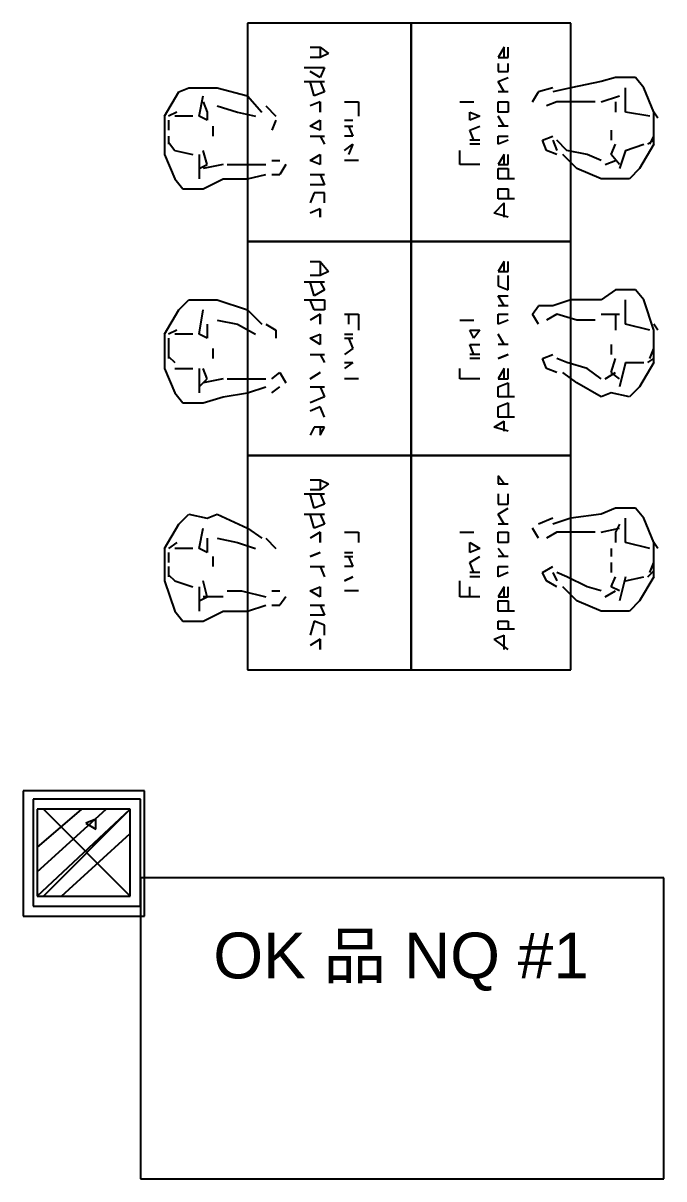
# Model space of a CAD drawing. Header units: millimetres. Extents: x 5 to 415, y 48 to 251.
# Drawn here: x 77.84 to 83.43, y 162.56 to 172.65 of the extents above; entities that cross this region are included whole.
import ezdxf

# ---------------------------------------------------------------- set-up
doc = ezdxf.new("R2010")
doc.units = ezdxf.units.MM
doc.layers.add('P', color=7, linetype='Continuous')
doc.layers.add('T', color=7, linetype='Continuous')

msp = doc.modelspace()

# ---------------------------------------------------------------- linework, layer by layer
at = {"layer": 'P'}
for points in [[(81.227, 172.649), (79.798, 172.649)], [(79.798, 172.649), (79.798, 170.744)], [(81.227, 170.744), (81.227, 172.649)], [(82.621, 172.649), (81.227, 172.649)], [(81.227, 172.649), (81.227, 170.744)], [(82.621, 170.744), (82.621, 172.649)], [(80.345, 172.438), (80.433, 172.438)], [(80.433, 172.438), (80.504, 172.385)], [(80.433, 172.438), (80.433, 172.35)], [(82.038, 172.438), (81.986, 172.35)], [(82.038, 172.35), (82.038, 172.438)], [(82.074, 172.35), (82.074, 172.438)], [(80.433, 172.35), (80.345, 172.35)], [(80.504, 172.385), (80.433, 172.35)], [(81.986, 172.35), (82.074, 172.35)], [(80.292, 172.261), (80.469, 172.261)], [(80.433, 172.173), (80.345, 172.226)], [(80.469, 172.261), (80.433, 172.173)], [(81.986, 172.297), (81.986, 172.226)], [(81.986, 172.226), (82.074, 172.226)], [(82.074, 172.226), (82.074, 172.297)], [(80.292, 172.138), (80.469, 172.138)], [(80.38, 172.014), (80.345, 172.138)], [(80.433, 172.138), (80.469, 172.05)], [(81.986, 172.138), (82.074, 172.173)], [(82.038, 172.05), (81.986, 172.138)], [(82.885, 172.138), (82.621, 172.085)], [(83.009, 172.173), (82.885, 172.138)], [(83.185, 172.173), (83.009, 172.173)], [(83.256, 172.085), (83.185, 172.173)], [(79.075, 171.838), (79.199, 172.05)], [(79.199, 172.05), (79.287, 172.085)], [(79.287, 172.085), (79.446, 172.085)], [(79.446, 172.085), (79.534, 172.085)], [(79.534, 172.085), (79.798, 172.014)], [(80.469, 172.05), (80.38, 172.014)], [(82.074, 172.05), (81.986, 172.05)], [(82.285, 171.962), (82.338, 172.05)], [(82.462, 172.085), (82.338, 172.05)], [(82.621, 172.085), (82.462, 172.05)], [(83.097, 171.873), (83.097, 172.085)], [(83.344, 171.873), (83.256, 172.085)], [(79.375, 171.838), (79.41, 172.014)], [(79.41, 171.962), (79.446, 171.873)], [(79.534, 171.926), (79.71, 171.873)], [(79.798, 172.014), (79.922, 171.873)], [(79.957, 171.926), (80.045, 171.838)], [(80.433, 171.962), (80.345, 171.926)], [(80.433, 171.962), (80.433, 171.873)], [(80.433, 171.873), (80.433, 171.962)], [(80.645, 171.962), (80.768, 171.962)], [(80.768, 171.962), (80.768, 171.838)], [(81.65, 171.962), (81.774, 171.962)], [(81.986, 171.873), (81.986, 171.962)], [(81.986, 171.962), (82.074, 171.962)], [(82.074, 171.962), (82.074, 171.873)], [(82.497, 171.962), (82.409, 171.926)], [(82.673, 171.962), (82.497, 171.962)], [(82.832, 171.962), (82.673, 171.962)], [(82.885, 171.962), (83.044, 172.014)], [(83.009, 171.962), (83.009, 171.873)], [(79.075, 171.838), (79.075, 171.503)], [(79.181, 171.873), (79.11, 171.838)], [(79.322, 171.838), (79.163, 171.838)], [(79.446, 171.803), (79.375, 171.838)], [(79.446, 171.873), (79.446, 171.803)], [(79.71, 171.873), (79.869, 171.838)], [(81.739, 171.803), (81.739, 171.873)], [(81.739, 171.873), (81.827, 171.838)], [(81.827, 171.838), (81.739, 171.803)], [(82.074, 171.873), (81.986, 171.873)], [(82.038, 171.75), (81.986, 171.838)], [(83.308, 171.838), (83.097, 171.873)], [(83.379, 171.82), (83.344, 171.873)], [(83.344, 171.591), (83.344, 171.873)], [(79.11, 171.803), (79.11, 171.715)], [(79.498, 171.662), (79.498, 171.75)], [(80.045, 171.803), (80.01, 171.715)], [(80.345, 171.75), (80.433, 171.803)], [(80.433, 171.715), (80.345, 171.75)], [(80.433, 171.803), (80.433, 171.715)], [(80.645, 171.803), (80.716, 171.803)], [(80.645, 171.75), (80.716, 171.75)], [(80.68, 171.75), (80.716, 171.662)], [(81.739, 171.715), (81.827, 171.75)], [(81.774, 171.626), (81.739, 171.715)], [(82.074, 171.75), (81.986, 171.75)], [(82.973, 171.715), (82.973, 171.626)], [(83.344, 171.715), (83.344, 171.803)], [(79.11, 171.662), (79.11, 171.591)], [(80.345, 171.662), (80.469, 171.662)], [(80.433, 171.662), (80.469, 171.591)], [(80.716, 171.662), (80.645, 171.662)], [(81.827, 171.626), (81.739, 171.626)], [(81.986, 171.591), (81.986, 171.662)], [(81.986, 171.662), (82.074, 171.662)], [(82.074, 171.626), (81.986, 171.591)], [(82.374, 171.626), (82.462, 171.662)], [(82.409, 171.538), (82.374, 171.626)], [(82.462, 171.626), (82.497, 171.538)], [(82.585, 171.538), (82.497, 171.626)], [(83.291, 171.591), (83.344, 171.626)], [(83.308, 171.591), (83.344, 171.662)], [(79.11, 171.609), (79.163, 171.538)], [(79.163, 171.538), (79.322, 171.503)], [(79.446, 171.415), (79.41, 171.538)], [(80.645, 171.538), (80.716, 171.591)], [(80.716, 171.591), (80.68, 171.503)], [(81.65, 171.415), (81.65, 171.538)], [(81.827, 171.591), (81.739, 171.591)], [(82.497, 171.503), (82.409, 171.538)], [(82.762, 171.503), (82.585, 171.538)], [(82.973, 171.503), (83.009, 171.591)], [(83.097, 171.538), (83.044, 171.379)], [(83.097, 171.538), (83.256, 171.591)], [(83.344, 171.591), (83.22, 171.379)], [(79.075, 171.503), (79.163, 171.291)], [(79.375, 171.503), (79.375, 171.291)], [(79.375, 171.379), (79.446, 171.415)], [(79.587, 171.415), (79.41, 171.379)], [(79.622, 171.415), (79.745, 171.415)], [(79.745, 171.415), (79.957, 171.415)], [(80.01, 171.45), (80.081, 171.45)], [(80.133, 171.415), (80.081, 171.327)], [(80.345, 171.45), (80.433, 171.503)], [(80.433, 171.415), (80.345, 171.45)], [(80.433, 171.503), (80.433, 171.415)], [(80.768, 171.45), (80.645, 171.45)], [(81.827, 171.415), (81.65, 171.415)], [(82.038, 171.503), (81.986, 171.415)], [(81.986, 171.415), (82.074, 171.415)], [(82.038, 171.415), (82.038, 171.503)], [(82.074, 171.415), (82.074, 171.503)], [(82.673, 171.379), (82.55, 171.503)], [(82.885, 171.45), (82.762, 171.503)], [(82.92, 171.415), (83.009, 171.45)], [(83.044, 171.415), (82.973, 171.503)], [(79.798, 171.291), (79.957, 171.327)], [(80.01, 171.327), (80.081, 171.327)], [(80.345, 171.327), (80.469, 171.327)], [(80.433, 171.327), (80.469, 171.238)], [(81.986, 171.291), (81.986, 171.379)], [(81.986, 171.379), (82.074, 171.379)], [(82.074, 171.379), (82.074, 171.291)], [(82.885, 171.291), (82.673, 171.379)], [(83.22, 171.379), (83.132, 171.291)], [(79.163, 171.291), (79.234, 171.203)], [(79.41, 171.203), (79.587, 171.291)], [(79.587, 171.291), (79.798, 171.291)], [(80.469, 171.238), (80.345, 171.238)], [(82.127, 171.291), (81.986, 171.291)], [(82.973, 171.291), (82.885, 171.291)], [(83.132, 171.291), (82.973, 171.291)], [(79.234, 171.203), (79.41, 171.203)], [(80.38, 171.168), (80.345, 171.08)], [(80.469, 171.168), (80.38, 171.168)], [(80.469, 171.08), (80.469, 171.168)], [(81.986, 171.115), (81.986, 171.203)], [(81.986, 171.203), (82.074, 171.203)], [(82.127, 171.115), (81.986, 171.115)], [(82.074, 171.203), (82.074, 171.115)], [(80.433, 171.027), (80.345, 170.991)], [(80.433, 171.027), (80.433, 170.956)], [(80.433, 170.956), (80.433, 171.027)], [(81.95, 170.991), (82.038, 171.08)], [(82.038, 170.956), (82.038, 171.08)], [(82.074, 170.956), (81.95, 170.991)], [(81.227, 170.744), (79.798, 170.744)], [(79.798, 170.744), (79.798, 168.875)], [(79.798, 170.744), (81.227, 170.744)], [(81.227, 168.875), (81.227, 170.744)], [(81.227, 170.744), (82.621, 170.744)], [(82.621, 170.744), (81.227, 170.744)], [(81.227, 170.744), (81.227, 168.875)], [(82.621, 168.875), (82.621, 170.744)], [(80.345, 170.568), (80.433, 170.568)], [(80.433, 170.568), (80.504, 170.48)], [(80.433, 170.568), (80.433, 170.445)], [(82.038, 170.568), (81.986, 170.48)], [(82.038, 170.48), (82.038, 170.568)], [(82.074, 170.48), (82.074, 170.568)], [(80.433, 170.445), (80.345, 170.445)], [(80.504, 170.48), (80.433, 170.445)], [(81.986, 170.48), (82.074, 170.48)], [(81.986, 170.445), (81.986, 170.356)], [(82.074, 170.321), (82.074, 170.445)], [(80.292, 170.392), (80.469, 170.392)], [(80.38, 170.268), (80.345, 170.392)], [(80.469, 170.321), (80.38, 170.268)], [(80.433, 170.392), (80.469, 170.321)], [(81.986, 170.356), (82.074, 170.321)], [(83.009, 170.321), (82.885, 170.233)], [(83.185, 170.321), (83.009, 170.321)], [(83.256, 170.233), (83.185, 170.321)], [(79.199, 170.145), (79.287, 170.233)], [(79.287, 170.233), (79.446, 170.233)], [(79.446, 170.233), (79.534, 170.233)], [(79.534, 170.233), (79.798, 170.145)], [(80.292, 170.233), (80.469, 170.233)], [(80.38, 170.145), (80.345, 170.233)], [(80.469, 170.233), (80.469, 170.145)], [(82.038, 170.18), (81.986, 170.268)], [(81.986, 170.268), (82.074, 170.268)], [(82.621, 170.233), (82.462, 170.18)], [(82.885, 170.233), (82.621, 170.233)], [(83.097, 170.021), (83.097, 170.233)], [(83.344, 169.968), (83.256, 170.233)], [(79.075, 169.933), (79.199, 170.145)], [(79.375, 169.933), (79.41, 170.145)], [(79.798, 170.145), (79.922, 170.021)], [(80.433, 170.109), (80.345, 170.057)], [(80.469, 170.145), (80.38, 170.145)], [(80.433, 170.109), (80.433, 170.021)], [(80.433, 170.021), (80.433, 170.109)], [(80.645, 170.109), (80.768, 170.109)], [(80.68, 170.109), (80.68, 170.021)], [(80.768, 170.109), (80.768, 169.968)], [(82.074, 170.18), (81.986, 170.18)], [(81.986, 170.021), (81.986, 170.109)], [(81.986, 170.109), (82.074, 170.109)], [(82.285, 170.109), (82.338, 170.18)], [(82.338, 170.021), (82.285, 170.109)], [(82.462, 170.18), (82.338, 170.18)], [(82.497, 170.109), (82.409, 170.057)], [(82.673, 170.057), (82.497, 170.109)], [(82.885, 170.109), (83.044, 170.109)], [(83.009, 170.109), (83.009, 169.968)], [(79.446, 170.021), (79.446, 169.898)], [(79.534, 170.057), (79.71, 170.021)], [(79.71, 170.021), (79.869, 169.933)], [(79.957, 170.021), (80.045, 169.968)], [(81.65, 170.057), (81.774, 170.057)], [(82.074, 170.057), (81.986, 170.021)], [(82.832, 170.057), (82.673, 170.057)], [(83.308, 169.968), (83.097, 170.021)], [(83.379, 169.968), (83.344, 170.021)], [(79.075, 169.933), (79.075, 169.633)], [(79.181, 169.968), (79.11, 169.933)], [(79.322, 169.933), (79.163, 169.933)], [(79.446, 169.898), (79.375, 169.933)], [(80.045, 169.968), (80.045, 169.898)], [(80.345, 169.898), (80.433, 169.933)], [(80.433, 169.933), (80.433, 169.845)], [(80.645, 169.933), (80.716, 169.933)], [(81.774, 169.898), (81.739, 169.968)], [(81.739, 169.968), (81.827, 169.968)], [(81.827, 169.968), (81.774, 169.898)], [(82.038, 169.845), (81.986, 169.933)], [(83.344, 169.686), (83.344, 169.968)], [(83.344, 169.81), (83.344, 169.933)], [(79.11, 169.898), (79.11, 169.81)], [(79.11, 169.81), (79.11, 169.721)], [(79.498, 169.721), (79.498, 169.81)], [(80.433, 169.845), (80.345, 169.898)], [(80.645, 169.898), (80.716, 169.898)], [(80.716, 169.81), (80.645, 169.757)], [(80.68, 169.898), (80.716, 169.81)], [(81.774, 169.757), (81.739, 169.845)], [(81.739, 169.845), (81.827, 169.845)], [(82.074, 169.845), (81.986, 169.845)], [(82.973, 169.845), (82.973, 169.757)], [(83.308, 169.721), (83.344, 169.81)], [(79.11, 169.739), (79.163, 169.686)], [(80.345, 169.757), (80.469, 169.757)], [(80.433, 169.757), (80.469, 169.686)], [(81.827, 169.757), (81.739, 169.757)], [(81.827, 169.721), (81.739, 169.721)], [(82.074, 169.757), (81.986, 169.721)], [(81.986, 169.721), (82.074, 169.757)], [(82.374, 169.721), (82.462, 169.757)], [(82.409, 169.633), (82.374, 169.721)], [(82.585, 169.686), (82.497, 169.721)], [(82.973, 169.598), (83.009, 169.721)], [(83.291, 169.686), (83.344, 169.721)], [(79.075, 169.633), (79.163, 169.422)], [(79.163, 169.633), (79.322, 169.633)], [(79.375, 169.633), (79.375, 169.422)], [(79.446, 169.545), (79.41, 169.633)], [(80.01, 169.545), (80.081, 169.598)], [(80.081, 169.598), (80.133, 169.51)], [(80.345, 169.545), (80.433, 169.598)], [(80.433, 169.598), (80.345, 169.545)], [(80.645, 169.686), (80.716, 169.686)], [(80.716, 169.686), (80.645, 169.633)], [(81.65, 169.545), (81.65, 169.633)], [(82.038, 169.633), (81.986, 169.545)], [(82.038, 169.545), (82.038, 169.633)], [(82.074, 169.545), (82.074, 169.633)], [(82.497, 169.598), (82.409, 169.633)], [(82.673, 169.51), (82.55, 169.598)], [(82.762, 169.633), (82.585, 169.686)], [(82.885, 169.545), (82.762, 169.633)], [(82.92, 169.545), (83.009, 169.598)], [(83.044, 169.545), (82.973, 169.598)], [(83.097, 169.686), (83.044, 169.474)], [(83.097, 169.686), (83.256, 169.686)], [(83.344, 169.686), (83.22, 169.474)], [(79.375, 169.474), (79.446, 169.545)], [(79.587, 169.545), (79.41, 169.51)], [(79.622, 169.545), (79.745, 169.545)], [(79.745, 169.545), (79.957, 169.545)], [(80.768, 169.545), (80.645, 169.545)], [(81.827, 169.545), (81.65, 169.545)], [(81.986, 169.545), (82.074, 169.545)], [(81.986, 169.474), (82.074, 169.51)], [(82.074, 169.51), (82.074, 169.386)], [(82.885, 169.386), (82.673, 169.51)], [(79.163, 169.422), (79.234, 169.333)], [(79.587, 169.386), (79.798, 169.422)], [(79.798, 169.422), (79.957, 169.474)], [(80.01, 169.422), (80.081, 169.474)], [(80.345, 169.474), (80.469, 169.474)], [(80.433, 169.474), (80.469, 169.386)], [(81.986, 169.386), (81.986, 169.474)], [(82.973, 169.422), (82.885, 169.386)], [(83.132, 169.386), (82.973, 169.422)], [(83.22, 169.474), (83.132, 169.386)], [(79.234, 169.333), (79.41, 169.333)], [(79.41, 169.333), (79.587, 169.386)], [(80.469, 169.386), (80.345, 169.333)], [(80.433, 169.298), (80.345, 169.263)], [(80.469, 169.21), (80.433, 169.298)], [(82.127, 169.386), (81.986, 169.386)], [(81.986, 169.298), (82.074, 169.333)], [(81.986, 169.21), (81.986, 169.298)], [(82.074, 169.333), (82.074, 169.21)], [(82.127, 169.21), (81.986, 169.21)], [(80.38, 169.122), (80.345, 169.051)], [(80.469, 169.122), (80.38, 169.122)], [(80.433, 169.122), (80.433, 169.051)], [(80.433, 169.051), (80.469, 169.122)], [(81.95, 169.122), (82.038, 169.175)], [(82.074, 169.086), (81.95, 169.122)], [(82.038, 169.086), (82.038, 169.175)], [(81.227, 168.875), (79.798, 168.875)], [(79.798, 168.875), (79.798, 167.005)], [(79.798, 168.875), (81.227, 168.875)], [(81.227, 167.005), (81.227, 168.875)], [(81.227, 168.875), (82.621, 168.875)], [(82.621, 168.875), (81.227, 168.875)], [(81.227, 168.875), (81.227, 167.005)], [(82.621, 167.005), (82.621, 168.875)], [(82.038, 168.628), (81.986, 168.698)], [(81.986, 168.698), (81.986, 168.628)], [(80.345, 168.663), (80.433, 168.663)], [(80.433, 168.663), (80.504, 168.628)], [(80.433, 168.663), (80.433, 168.575)], [(80.504, 168.628), (80.433, 168.575)], [(81.986, 168.628), (82.074, 168.628)], [(80.292, 168.54), (80.469, 168.54)], [(80.433, 168.575), (80.345, 168.575)], [(80.38, 168.416), (80.345, 168.54)], [(80.433, 168.54), (80.469, 168.451)], [(81.986, 168.54), (81.986, 168.451)], [(82.074, 168.451), (82.074, 168.54)], [(80.469, 168.451), (80.38, 168.416)], [(81.986, 168.451), (82.074, 168.451)], [(81.986, 168.363), (82.074, 168.416)], [(83.009, 168.416), (82.885, 168.363)], [(83.185, 168.416), (83.009, 168.416)], [(83.256, 168.328), (83.185, 168.416)], [(79.199, 168.275), (79.287, 168.363)], [(79.287, 168.363), (79.446, 168.328)], [(79.446, 168.328), (79.534, 168.363)], [(79.534, 168.363), (79.798, 168.24)], [(80.292, 168.363), (80.469, 168.363)], [(80.38, 168.24), (80.345, 168.363)], [(80.433, 168.363), (80.469, 168.275)], [(82.038, 168.275), (81.986, 168.363)], [(82.462, 168.328), (82.338, 168.275)], [(82.621, 168.328), (82.462, 168.275)], [(82.885, 168.363), (82.621, 168.328)], [(83.097, 168.116), (83.097, 168.328)], [(83.344, 168.116), (83.256, 168.328)], [(79.075, 168.063), (79.199, 168.275)], [(79.375, 168.063), (79.41, 168.24)], [(79.798, 168.24), (79.922, 168.152)], [(80.433, 168.204), (80.345, 168.152)], [(80.469, 168.275), (80.38, 168.24)], [(80.433, 168.204), (80.433, 168.116)], [(80.433, 168.116), (80.433, 168.204)], [(80.645, 168.204), (80.768, 168.204)], [(80.768, 168.204), (80.768, 168.116)], [(81.65, 168.204), (81.774, 168.204)], [(82.074, 168.275), (81.986, 168.275)], [(81.986, 168.116), (81.986, 168.204)], [(81.986, 168.204), (82.074, 168.204)], [(82.074, 168.204), (82.074, 168.116)], [(82.338, 168.152), (82.285, 168.24)], [(82.497, 168.204), (82.409, 168.152)], [(82.673, 168.204), (82.497, 168.204)], [(82.832, 168.204), (82.673, 168.204)], [(82.885, 168.204), (83.044, 168.24)], [(83.044, 168.275), (83.009, 168.204)], [(83.009, 168.204), (83.009, 168.116)], [(79.181, 168.116), (79.11, 168.063)], [(79.446, 168.152), (79.446, 168.028)], [(79.534, 168.152), (79.71, 168.116)], [(79.71, 168.116), (79.869, 168.063)], [(79.957, 168.152), (80.045, 168.063)], [(81.739, 168.028), (81.739, 168.116)], [(81.739, 168.116), (81.827, 168.063)], [(82.074, 168.116), (81.986, 168.116)], [(83.308, 168.063), (83.097, 168.116)], [(83.379, 168.063), (83.344, 168.116)], [(83.344, 167.816), (83.344, 168.116)], [(79.075, 168.063), (79.075, 167.781)], [(79.11, 168.028), (79.11, 167.94)], [(79.322, 168.063), (79.163, 168.063)], [(79.446, 168.028), (79.375, 168.063)], [(79.498, 167.905), (79.498, 167.993)], [(80.345, 167.993), (80.433, 168.028)], [(80.433, 168.028), (80.345, 167.993)], [(80.645, 168.028), (80.716, 168.028)], [(80.645, 167.993), (80.716, 167.993)], [(80.68, 167.993), (80.716, 167.905)], [(81.827, 168.063), (81.739, 168.028)], [(81.739, 167.94), (81.827, 167.993)], [(82.038, 167.993), (81.986, 168.063)], [(82.074, 167.993), (81.986, 167.993)], [(82.973, 168.063), (82.973, 167.993)], [(83.344, 167.94), (83.344, 168.028)], [(79.11, 167.905), (79.11, 167.816)], [(80.345, 167.905), (80.469, 167.905)], [(80.433, 167.905), (80.469, 167.816)], [(80.716, 167.905), (80.645, 167.905)], [(81.774, 167.852), (81.739, 167.94)], [(81.986, 167.816), (81.986, 167.905)], [(81.986, 167.905), (82.074, 167.905)], [(82.374, 167.852), (82.462, 167.905)], [(82.973, 167.94), (82.973, 167.852)], [(83.308, 167.852), (83.344, 167.94)], [(79.075, 167.781), (79.163, 167.517)], [(79.11, 167.834), (79.163, 167.781)], [(79.163, 167.781), (79.322, 167.728)], [(79.446, 167.64), (79.41, 167.781)], [(80.645, 167.781), (80.716, 167.816)], [(80.716, 167.816), (80.645, 167.781)], [(81.65, 167.64), (81.65, 167.781)], [(81.827, 167.852), (81.739, 167.852)], [(81.827, 167.816), (81.739, 167.816)], [(82.074, 167.852), (81.986, 167.816)], [(82.409, 167.781), (82.374, 167.852)], [(82.497, 167.728), (82.409, 167.781)], [(82.462, 167.852), (82.497, 167.781)], [(82.585, 167.816), (82.497, 167.852)], [(82.762, 167.728), (82.585, 167.816)], [(82.973, 167.728), (83.009, 167.816)], [(83.097, 167.816), (83.044, 167.605)], [(83.097, 167.781), (83.256, 167.816)], [(83.344, 167.816), (83.22, 167.605)], [(83.291, 167.816), (83.344, 167.869)], [(79.375, 167.728), (79.375, 167.517)], [(79.622, 167.693), (79.745, 167.693)], [(79.745, 167.693), (79.957, 167.64)], [(80.01, 167.693), (80.081, 167.693)], [(80.345, 167.693), (80.433, 167.728)], [(80.433, 167.64), (80.345, 167.693)], [(80.433, 167.728), (80.433, 167.64)], [(80.768, 167.693), (80.645, 167.693)], [(81.739, 167.64), (81.739, 167.728)], [(82.038, 167.728), (81.986, 167.64)], [(82.038, 167.64), (82.038, 167.728)], [(82.074, 167.64), (82.074, 167.728)], [(82.673, 167.605), (82.55, 167.728)], [(82.885, 167.693), (82.762, 167.728)], [(82.92, 167.64), (83.009, 167.693)], [(83.044, 167.693), (82.973, 167.728)], [(79.375, 167.605), (79.446, 167.64)], [(79.587, 167.64), (79.41, 167.64)], [(80.133, 167.64), (80.081, 167.569)], [(81.827, 167.64), (81.65, 167.64)], [(81.986, 167.64), (82.074, 167.64)], [(81.986, 167.517), (81.986, 167.605)], [(81.986, 167.605), (82.074, 167.605)], [(82.074, 167.605), (82.074, 167.517)], [(82.885, 167.517), (82.673, 167.605)], [(83.22, 167.605), (83.132, 167.517)], [(79.163, 167.517), (79.234, 167.428)], [(79.41, 167.428), (79.587, 167.517)], [(79.587, 167.517), (79.798, 167.517)], [(79.798, 167.517), (79.957, 167.569)], [(80.01, 167.569), (80.081, 167.569)], [(80.345, 167.569), (80.469, 167.569)], [(80.469, 167.481), (80.345, 167.481)], [(80.433, 167.569), (80.469, 167.481)], [(82.127, 167.517), (81.986, 167.517)], [(82.973, 167.517), (82.885, 167.517)], [(83.132, 167.517), (82.973, 167.517)], [(79.234, 167.428), (79.41, 167.428)], [(80.38, 167.428), (80.345, 167.305)], [(80.469, 167.393), (80.38, 167.428)], [(80.469, 167.305), (80.469, 167.393)], [(81.986, 167.358), (81.986, 167.428)], [(81.986, 167.428), (82.074, 167.428)], [(82.074, 167.428), (82.074, 167.358)], [(81.95, 167.27), (82.038, 167.305)], [(82.127, 167.358), (81.986, 167.358)], [(82.038, 167.181), (82.038, 167.305)], [(80.433, 167.27), (80.345, 167.217)], [(80.433, 167.27), (80.433, 167.181)], [(80.433, 167.181), (80.433, 167.27)], [(82.074, 167.181), (81.95, 167.27)], [(79.798, 167.005), (81.227, 167.005)], [(81.227, 167.005), (82.621, 167.005)], [(77.84, 165.947), (77.84, 164.853)], [(78.899, 165.947), (77.84, 165.947)], [(77.929, 165.876), (77.929, 164.941)], [(78.863, 165.876), (77.929, 165.876)], [(78.863, 164.941), (78.863, 165.876)], [(78.899, 164.853), (78.899, 165.947)], [(77.964, 165.453), (78.352, 165.788)], [(77.964, 165.241), (78.564, 165.788)], [(77.964, 165.029), (78.775, 165.788)], [(77.964, 165.788), (77.964, 165.029)], [(78.775, 165.788), (77.964, 165.788)], [(78.775, 165.029), (78.017, 165.788)], [(78.017, 165.029), (78.775, 165.788)], [(78.775, 165.029), (78.775, 165.788)], [(78.475, 165.7), (78.387, 165.664)], [(78.387, 165.664), (78.475, 165.612)], [(78.475, 165.612), (78.475, 165.7)], [(78.176, 165.029), (78.775, 165.576)], [(83.432, 165.188), (78.863, 165.188)], [(78.863, 165.188), (78.863, 162.56)], [(83.432, 162.56), (83.432, 165.188)], [(77.964, 165.029), (78.775, 165.029)], [(77.929, 164.941), (78.863, 164.941)], [(77.84, 164.853), (78.899, 164.853)], [(78.863, 162.56), (83.432, 162.56)]]:
    msp.add_lwpolyline(points, dxfattribs=at)

# ---------------------------------------------------------------- texts
at = {"layer": 'T', "insert": (79.5, 164.2), "char_height": 0.4, "attachment_point": 7}
msp.add_mtext('{\\fArial|b0|i0|c0|p18;OK 品 NQ #1}', dxfattribs=at)

doc.saveas('drawing.dxf')
